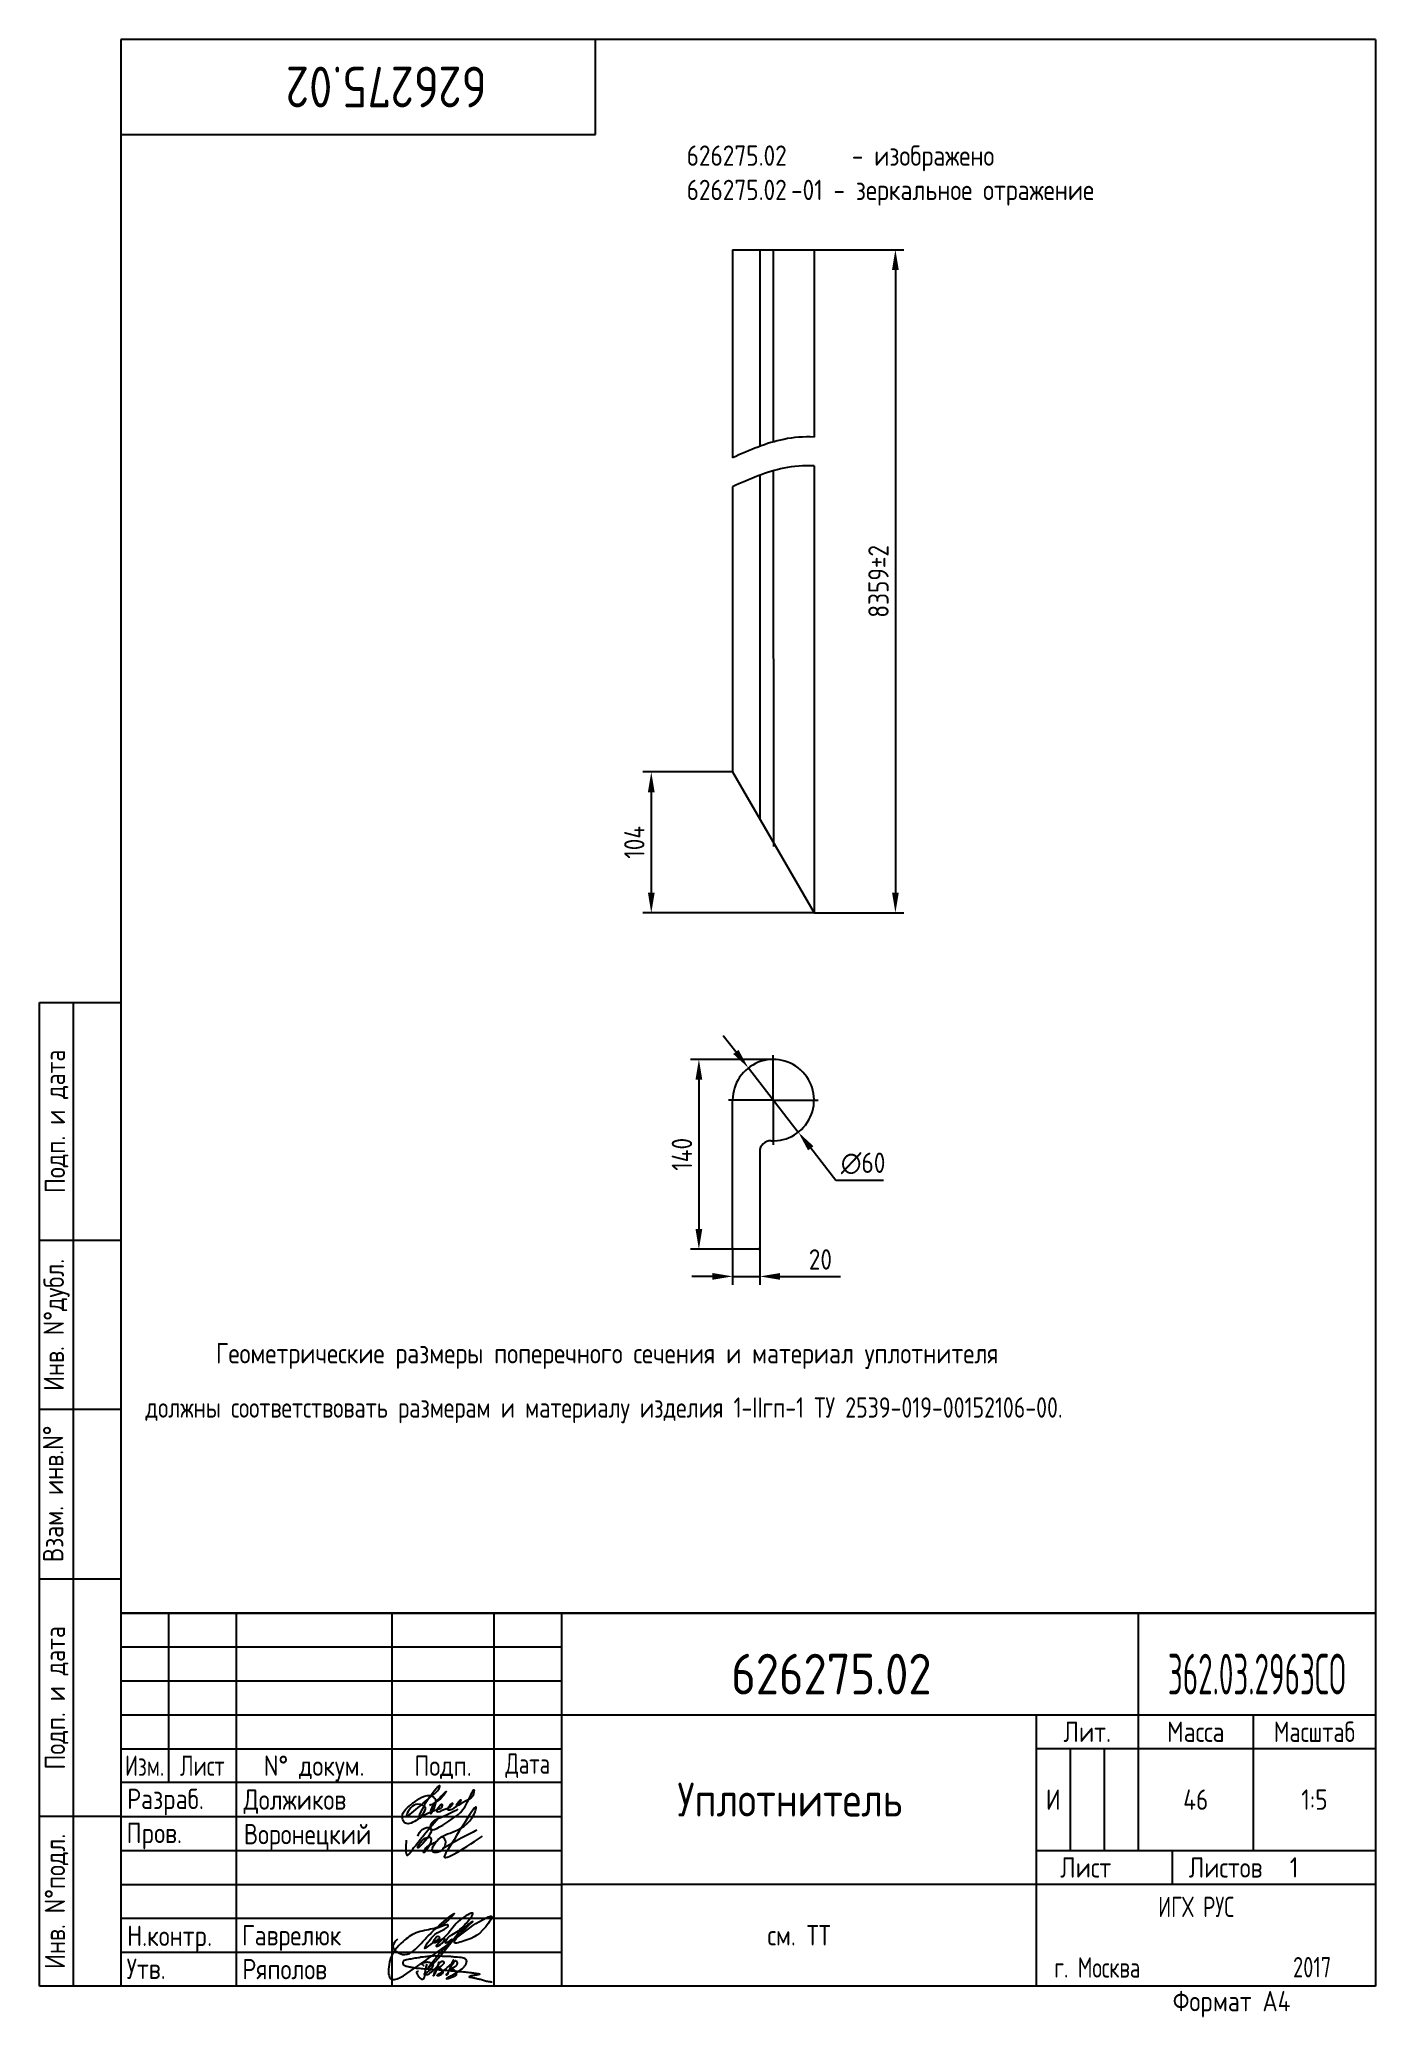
# Paper-space layout 'A4_protect' of a CAD drawing. Header units: millimetres. Extents: x 8 to 205, y 0 to 292.
# The model-space entities are those that its viewports show. They can reach past a viewport. Long polylines and large blocks are cut down to what shows.
import ezdxf
from ezdxf.enums import TextEntityAlignment as Align

# ---------------------------------------------------------------- set-up
doc = ezdxf.new("R2010")
doc.units = ezdxf.units.MM
doc.header["$LTSCALE"] = 0.5
doc.linetypes.add('CENTER', pattern=[50.8, 31.75, -6.35, 6.35, -6.35])
for name, color, linetype in [('Bord', 1, 'Continuous'), ('Cen', 5, 'CENTER'), ('Cont', 6, 'Continuous'), ('Dim', 7, 'Continuous'), ('Text', 3, 'Continuous'), ('Textb', 6, 'Continuous'), ('Vporti', 7, 'Continuous')]:
    doc.layers.add(name, color=color, linetype=linetype)
doc.layers.get('Vporti').freeze()
doc.styles.add('Style1', font='romans.shx', dxfattribs={"width": 0.8})
doc.dimstyles.new('Lin', dxfattribs={"dimtxt": 3, "dimasz": 3, "dimexe": 1.25, "dimexo": 0, "dimgap": 1, "dimtad": 1, "dimtoh": 1, "dimdec": 3, "dimtxsty": 'Style1', "dimcen": 2.5, "dimclrt": 3, "dimadec": 0, "dimazin": 0, "dimtfac": 1, "dimtdec": 3, "dimtmove": 0, "dimatfit": 3, "dimldrblk": 'DOT', "dimfxl": 1, "dimarcsym": 0})
doc.dimstyles.new('Lin2$3', dxfattribs={"dimscale": 2, "dimtxt": 3, "dimasz": 3, "dimexe": 1.25, "dimexo": 0, "dimgap": 1, "dimtad": 1, "dimtoh": 1, "dimdec": 3, "dimtxsty": 'Style1', "dimcen": 2.5, "dimclrt": 3, "dimadec": 0, "dimazin": 0, "dimtfac": 1, "dimtdec": 3, "dimtmove": 0, "dimatfit": 3, "dimldrblk": 'DOT', "dimfxl": 1, "dimarcsym": 0})

# ---------------------------------------------------------------- blocks, each defined once
blk = doc.blocks.new('A4')
at = {"layer": 'Bord'}
for p, q in [((20, 55), (85, 55)), ((20, 50), (85, 50)), ((20, 45), (85, 45)), ((160, 40), (160, 25)), ((165, 40), (165, 25)), ((20, 30), (85, 30)), ((20, 25), (85, 25)), ((20, 20), (85, 20)), ((20, 15), (85, 15)), ((20, 10), (85, 10))]:
    blk.add_line(p, q, dxfattribs=at)
at = {"layer": 'Cont'}
for p, q in [((205, 292), (20, 292)), ((20, 292), (20, 5)), ((90, 278), (90, 292)), ((205, 292), (205, 5)), ((20, 278), (90, 278)), ((8, 5), (8, 150)), ((8, 150), (20, 150)), ((13, 5), (13, 150)), ((8, 115), (20, 115)), ((20, 90), (8, 90)), ((20, 65), (8, 65)), ((205, 60), (20, 60)), ((20, 60), (205, 60)), ((27, 60), (27, 35)), ((37, 60), (37, 5)), ((60, 5), (60, 60)), ((75, 60), (75, 5)), ((85, 5), (85, 60)), ((170, 60), (170, 25)), ((85, 45), (205, 45)), ((155, 5), (155, 45)), ((187, 25), (187, 45)), ((20, 40), (85, 40)), ((205, 40), (155, 40)), ((85, 35), (20, 35)), ((20, 30), (8, 30)), ((155, 25), (205, 25)), ((175, 25), (175, 20)), ((205, 20), (85, 20)), ((20, 5), (8, 5)), ((205, 5), (20, 5))]:
    blk.add_line(p, q, dxfattribs=at)
at = {"layer": 'Text', "style": 'Style1', "width": 0.8}
for s, p in [('Подп. и дата', (10.5, 132.5)), ('Инв. N%%dдубл.', (10.5, 102.5)), ('Взам. инв.N%%d ', (10, 78.38)), ('Подп. и дата', (10.5, 47.5)), ('Инв. N%%dподл.', (10.5, 17.5))]:
    blk.add_text(s, height=3, rotation=90, dxfattribs=at).set_placement(p, align=Align.MIDDLE)
at = {"layer": 'Text', "style": 'Style1'}
for s, width, p in [('Лит.', 0.8, (162.5, 42.5)), ('Масса', 0.8, (178.5, 42.5)), ('Масштаб', 0.75, (196, 42.5)), ('Изм.', 0.7, (23.5, 37.5)), ('Лист', 0.7, (32, 37.5)), ('N%%d докум.', 0.8, (48.5, 37.5)), ('Подп.', 0.8, (67.5, 37.5)), ('Лист', 0.8, (162.27, 22.5)), ('Листов', 0.8, (182.9, 22.5))]:
    blk.add_text(s, height=3, dxfattribs=dict(at, width=width)).set_placement(p, align=Align.MIDDLE_CENTER)
at = {"layer": 'Text', "style": 'Style1', "width": 0.7}
for s, p in [('Дата', (80, 37.5)), ('ИГХ РУС', (178.57, 16.69))]:
    blk.add_text(s, height=3, dxfattribs=at).set_placement(p, align=Align.MIDDLE)
at = {"layer": 'Text', "style": 'Style1'}
for s, width, p in [('Разpаб.', 0.8, (20.92, 31.1)), ('Пpов.', 0.8, (20.84, 26.08)), ('Н.контp.', 0.8, (20.92, 10.92)), ('Утв.', 0.8, (20.84, 6.06)), ('г. Москва', 0.7, (157.64, 6.25)), ('Фоpмат А4', 0.8, (175.11, 1.29))]:
    blk.add_text(s, height=3, dxfattribs=dict(at, width=width)).set_placement(p)
for tag, p, width in [('ФИО', (39, 31), 0.8), ('ФИО', (39, 26), 0.8), ('ГОСТ_СОРТАМЕНТА', (98.19, 14), 0.8), ('ФИО', (39, 11), 0.8), ('ФИО', (39, 6), 0.8), ('2017', (192.85, 6.29), 0.7)]:
    blk.add_attdef(tag, p, '', height=3, dxfattribs=dict(at, width=width))
at = {"layer": 'Text', "style": 'Style1', "width": 0.8}
for tag, p in [('И', (157.49, 32.5)), ('700', (178.5, 32.5)), ('1:20', (196, 32.5))]:
    blk.add_attdef(tag, text='', height=3, dxfattribs=at).set_placement(p, align=Align.MIDDLE)
blk.add_attdef('Сборочный_чертеж', text='', height=3, dxfattribs=at).set_placement((120, 21.3), align=Align.CENTER)
for tag, p in [('1', (171.12, 22.5)), ('2', (193, 22.5))]:
    blk.add_attdef(tag, text='', height=3, dxfattribs=at).set_placement(p, align=Align.MIDDLE_CENTER)
blk.add_attdef('ЛИСТ', text='', height=3, dxfattribs=at).set_placement((85.99, 12.5), align=Align.MIDDLE_LEFT)
at = {"layer": 'Text', "style": 'Style1', "width": 0.7}
blk.add_attdef('%%OГОСТ_ТЕХ._ТРЕБОВАНИЙ', text='', height=3, dxfattribs=at).set_placement((98.19, 8), align=Align.BOTTOM_LEFT)
at = {"layer": 'Textb', "style": 'Style1', "width": 0.8}
blk.add_attdef('1234567', (81, 290), '', height=6, rotation=180, dxfattribs=at)
blk.add_attdef('1234567', (123.4, 48), '', height=6, dxfattribs=at)
for tag, height, p in [('123ХЯ', 6, (183.62, 48)), ('НАИМЕНОВАНИЕ', 5, (120, 30))]:
    blk.add_attdef(tag, text='', height=height, dxfattribs=at).set_placement(p, align=Align.CENTER)
blk = doc.blocks.new('ZNAK22')
at = {"layer": 'Text', "style": 'Style1', "width": 0.8}
for s, p in [(' - изображено', (21.01, 5.57)), ('-01 - зеркальное отражение', (13.64, 0.51))]:
    blk.add_text(s, height=3, dxfattribs=at).set_placement(p)
for p in [(13.01, 5.57), (13.01, 0.51)]:
    blk.add_attdef('000000', text='', height=3, dxfattribs=at).set_placement(p, align=Align.RIGHT)
blk = doc.blocks.new('*D33')
at = {"layer": 'Defpoints', "color": 0, "transparency": 16777216}
for p in [(3669.1, 380.7), (3614.2, 240.7), (3640.1, 240.7)]:
    blk.add_point(p, dxfattribs=at)
at = {"layer": 'Dim', "color": 0, "lineweight": -2, "transparency": 16777216}
for p, q in [((3669.1, 380.7), (3607.9, 380.7)), ((3614.2, 365.7), (3614.2, 255.7)), ((3640.1, 240.7), (3607.9, 240.7))]:
    blk.add_line(p, q, dxfattribs=at)
at = {"layer": 'Dim', "color": 0, "transparency": 16777216}
for points in [[(3611.7, 365.7), (3616.7, 365.7), (3614.2, 380.7)], [(3611.7, 255.7), (3616.7, 255.7), (3614.2, 240.7)]]:
    blk.add_solid(points, dxfattribs=at)
at = {"layer": 'Dim', "color": 3, "transparency": 16777216, "insert": (3601.7, 310.7), "char_height": 15, "attachment_point": 5, "rotation": 90, "style": 'Style1'}
blk.add_mtext('140', dxfattribs=at)
blk = doc.blocks.new('_Dot')
at = {"color": 0, "linetype": 'ByBlock', "lineweight": -2}
blk.add_line((-0.5, 0), (-1, 0), dxfattribs=at)
at = {"color": 0, "linetype": 'ByBlock', "const_width": 0.5}
blk.add_lwpolyline([(-0.25, 0, 1), (0.25, 0, 1)], format="xyb", close=True, dxfattribs=at)
blk = doc.blocks.new('*D34')
at = {"layer": 'Defpoints', "color": 0, "transparency": 16777216}
for p in [(3639.1, 241.7), (3659.1, 241.7), (3659.1, 220.7)]:
    blk.add_point(p, dxfattribs=at)
at = {"layer": 'Dim', "color": 0, "lineweight": -2, "transparency": 16777216}
for p, q in [((3639.1, 241.7), (3639.1, 214.5)), ((3659.1, 241.7), (3659.1, 214.5)), ((3624.1, 220.7), (3609.1, 220.7)), ((3639.1, 220.7), (3659.1, 220.7)), ((3674.1, 220.7), (3718.5, 220.7))]:
    blk.add_line(p, q, dxfattribs=at)
at = {"layer": 'Dim', "color": 0, "transparency": 16777216}
for points in [[(3624.1, 223.2), (3624.1, 218.2), (3639.1, 220.7)], [(3674.1, 223.2), (3674.1, 218.2), (3659.1, 220.7)]]:
    blk.add_solid(points, dxfattribs=at)
at = {"layer": 'Dim', "color": 3, "transparency": 16777216, "insert": (3703.8, 233.2), "char_height": 15, "attachment_point": 5, "style": 'Style1'}
blk.add_mtext('20', dxfattribs=at)
blk = doc.blocks.new('*D35')
at = {"layer": 'Defpoints', "color": 0, "transparency": 16777216}
for p in [(3650.7, 374.4), (3687.5, 327)]:
    blk.add_point(p, dxfattribs=at)
at = {"layer": 'Dim', "color": 0, "lineweight": -2, "transparency": 16777216}
for p, q in [((3641.5, 386.2), (3632.2, 398)), ((3650.7, 374.4), (3687.5, 327)), ((3715.1, 291.5), (3696.7, 315.2)), ((3750.4, 291.5), (3715.1, 291.5))]:
    blk.add_line(p, q, dxfattribs=at)
at = {"layer": 'Dim', "color": 0, "transparency": 16777216}
for points in [[(3643.4, 387.7), (3639.5, 384.7), (3650.7, 374.4)], [(3698.7, 316.7), (3694.7, 313.6), (3687.5, 327)]]:
    blk.add_solid(points, dxfattribs=at)
at = {"layer": 'Dim', "color": 3, "transparency": 16777216, "insert": (3735.3, 304), "char_height": 15, "attachment_point": 5, "style": 'Style1'}
blk.add_mtext('∅60', dxfattribs=at)
blk = doc.blocks.new('*D36')
at = {"layer": 'Defpoints', "color": 0, "transparency": 16777216}
for p in [(3699.1, 977.6), (3699.1, 488.7), (3759.1, 488.7)]:
    blk.add_point(p, dxfattribs=at)
at = {"layer": 'Dim', "color": 0, "lineweight": -2, "transparency": 16777216}
for p, q in [((3699.1, 977.6), (3765.3, 977.6)), ((3759.1, 962.6), (3759.1, 503.7)), ((3699.1, 488.7), (3765.3, 488.7))]:
    blk.add_line(p, q, dxfattribs=at)
at = {"layer": 'Dim', "color": 0, "transparency": 16777216}
for points in [[(3756.6, 962.6), (3761.6, 962.6), (3759.1, 977.6)], [(3756.6, 503.7), (3761.6, 503.7), (3759.1, 488.7)]]:
    blk.add_solid(points, dxfattribs=at)
at = {"layer": 'Dim', "color": 3, "transparency": 16777216, "insert": (3746.6, 733.1), "char_height": 15, "attachment_point": 5, "rotation": 90, "style": 'Style1'}
blk.add_mtext('8359±2', dxfattribs=at)
blk = doc.blocks.new('*D39')
at = {"layer": 'Defpoints', "color": 0, "transparency": 16777216}
for p in [(3639.1, 592.6), (3579.1, 488.7), (3699.1, 488.7)]:
    blk.add_point(p, dxfattribs=at)
at = {"layer": 'Dim', "color": 0, "lineweight": -2, "transparency": 16777216}
for p, q in [((3639.1, 592.6), (3572.8, 592.6)), ((3579.1, 577.6), (3579.1, 503.7)), ((3699.1, 488.7), (3572.8, 488.7))]:
    blk.add_line(p, q, dxfattribs=at)
at = {"layer": 'Dim', "color": 0, "transparency": 16777216}
for points in [[(3576.6, 577.6), (3581.6, 577.6), (3579.1, 592.6)], [(3576.6, 503.7), (3581.6, 503.7), (3579.1, 488.7)]]:
    blk.add_solid(points, dxfattribs=at)
at = {"layer": 'Dim', "color": 3, "transparency": 16777216, "insert": (3566.6, 540.7), "char_height": 15, "attachment_point": 5, "rotation": 90, "style": 'Style1'}
blk.add_mtext('104', dxfattribs=at)

msp = doc.modelspace()

# ---------------------------------------------------------------- linework, layer by layer
at = {"layer": 'Bord'}
for points in [[(3699.0859, 839.5008), (3691.5473, 839.7344), (3671.1031, 838.3944), (3651.5775, 829.773), (3639.0859, 824.1644)], [(3699.0859, 818.1961), (3691.5473, 818.4297), (3671.1031, 817.0897), (3651.5775, 808.4683), (3639.0859, 802.8597)]]:
    msp.add_open_spline(points, degree=3, knots=[68.406800245, 68.406800245, 68.406800245, 68.406800245, 91.579610824, 132.018810912, 132.018810912, 132.018810912, 132.018810912], dxfattribs=at)
at = {"layer": 'Cen'}
for p, q in [((3669.0827, 977.5841), (3669.086, 835.9216)), ((3669.0865, 814.6171), (3669.0929, 537.6739)), ((3669.0859, 350.6841), (3669.0859, 383.6841)), ((3669.0859, 350.6841), (3636.0859, 350.6841)), ((3669.0859, 350.6841), (3702.0859, 350.6841)), ((3669.0859, 350.6841), (3669.0859, 317.6841))]:
    msp.add_line(p, q, dxfattribs=at)
at = {"layer": 'Cont'}
for p, q in [((3639.0859, 977.5841), (3639.0859, 824.1644)), ((3639.0859, 977.5841), (3699.0859, 977.5841)), ((3659.0859, 977.5841), (3659.0859, 832.6067)), ((3699.0859, 977.5841), (3699.0859, 839.5008)), ((3699.0859, 818.1961), (3699.0859, 488.7123)), ((3639.0859, 802.8597), (3639.0859, 592.6354)), ((3659.0859, 811.302), (3659.0859, 557.9944)), ((3639.0859, 592.6354), (3699.0859, 488.7123)), ((3639.0859, 241.6841), (3639.0859, 350.6841)), ((3659.0859, 312.7367), (3659.0859, 241.6841)), ((3658.0859, 240.6841), (3640.0859, 240.6841))]:
    msp.add_line(p, q, dxfattribs=at)
for centre, radius, start, end in [((3669.0859, 350.6841), 30, 266.9830387, 180), ((3667.0859, 312.7367), 8, 86.9830387, 180), ((3640.0859, 241.6841), 1, 180, 270), ((3658.0859, 241.6841), 1, 270, 0)]:
    msp.add_arc(centre, radius, start, end, dxfattribs=at)
at = {"layer": 'Dim'}
msp.add_line((3699.0859, 488.7123), (3673.9006, 488.7123), dxfattribs=at)

# ---------------------------------------------------------------- dimensions: what is measured, and where the dimension line sits
dim = msp.add_linear_dim(base=(3759.0859, 488.7123), p1=(3699.0859, 977.5841), p2=(3699.0859, 488.7123), angle=90, text='8359±2', dimstyle='Lin', override={"dimscale": 5, "dimtp": 0.5, "dimarcsym": 1}, dxfattribs=at)
dim.commit()
dim.dimension.update_dxf_attribs({"geometry": '*D36', "text_midpoint": (3746.5859, 733.1482)})
for base, p1, p2, angle, override, picture, middle in [((3579.0859, 488.7123), (3639.0859, 592.6354), (3699.0859, 488.7123), 90, {"dimscale": 5, "dimdec": 0, "dimtp": 0.5, "dimarcsym": 1}, '*D39', (3566.5859, 540.6739)), ((3614.171, 240.6841), (3669.0859, 380.6841), (3640.0859, 240.6841), 90, {"dimscale": 5, "dimpost": '', "dimtp": 0.5, "dimarcsym": 1}, '*D33', (3601.671, 310.6841)), ((3659.0859, 220.7014), (3639.0859, 241.6841), (3659.0859, 241.6841), 0, {"dimscale": 5, "dimpost": '', "dimtp": 0.5, "dimarcsym": 1}, '*D34', (3703.8002, 233.2014))]:
    dim = msp.add_linear_dim(base=base, p1=p1, p2=p2, angle=angle, dimstyle='Lin', override=override, dxfattribs=at)
    dim.commit()
    dim.dimension.update_dxf_attribs({"geometry": picture, "text_midpoint": middle})
dim = msp.add_diameter_dim_2p(p1=(3650.6668, 374.3639), p2=(3687.5051, 327.0042), dimstyle='Lin2$3', override={"dimscale": 5, "dimpost": ''}, dxfattribs=at)
dim.commit()
dim.dimension.update_dxf_attribs({"geometry": '*D35', "text_midpoint": (3735.2766, 303.9844)})

psp = doc.layouts.new('A4_protect')

# ---------------------------------------------------------------- linework, layer by layer
at = {"layer": 'Cont'}
psp.add_line((205, 292), (205, 5), dxfattribs=at)
at = {"layer": 'Text'}
for points, knots in [([(69.68, 31.07), (68.92, 30.65), (67.6, 29.92), (65.73, 29.34), (65.41, 27.41), (70.33, 30.51), (70.66, 31.12), (72.08, 34.14), (72.04, 32.71), (71.17, 32.58), (68.97, 31.11), (70.29, 32.86), (69.76, 31.35), (67.23, 30.24), (69.12, 32.41), (68.58, 31.21), (67.85, 31.24), (65.98, 30), (67.32, 32.26), (67.44, 31.17), (65.53, 30.72), (64.26, 29.89), (62.12, 28.54), (61.07, 30.27), (62.57, 31.69), (63.98, 32.65), (65.26, 33.29), (66.22, 32.88), (66.63, 31.89), (65.33, 29.57), (66.03, 31.86), (66.63, 32.31), (68.28, 34.12), (67.29, 32.67), (66.56, 32.13), (65.76, 31.74), (65.51, 31.61)], [0, 0, 0, 0, 2.703743, 4.672825, 5.02799, 7.955933, 13.437489, 13.883188, 14.189441, 16.413959, 17.478513, 18.47964, 18.959294, 20.910841, 22.003091, 22.470554, 23.533771, 24.710748, 26.01626, 26.201331, 27.488187, 30.382065, 32.258784, 33.069724, 35.439902, 37.010787, 38.612861, 39.32109, 39.818865, 41.83144, 42.782113, 44.494961, 45.867914, 46.467245, 48.290622, 49.101188, 49.101188, 49.101188, 49.101188]), ([(64.03, 30.28), (64.45, 31.2), (64.99, 32.38), (67.25, 34.95), (66.8, 33.78), (65.3, 32.75), (61.09, 28.64), (62.74, 31.39), (63.72, 32.07), (65.29, 31.38), (64.65, 30.57), (64.13, 29.88), (63.97, 30.15), (64.01, 30.24), (64.03, 30.28)], [0, 0, 0, 0, 4.062617, 5.226919, 5.800291, 6.663227, 11.774431, 12.938639, 14.11351, 15.354081, 16.396133, 16.918576, 17.03251, 17.182794, 17.182794, 17.182794, 17.182794]), ([(63.76, 27.09), (63.92, 27.47), (64.24, 28.22), (66.74, 28.78), (64.93, 26.33), (63.42, 25), (64.47, 26.99), (66.61, 27.06), (64.14, 23.76), (65.2, 25.97), (66.37, 25.87), (67.34, 27.37), (68.18, 26), (67.34, 24.66), (65.31, 24.66), (66.89, 27.06), (69.3, 27.73), (71.67, 29.01), (73.16, 33.44), (69.38, 26.91), (66.71, 22.77), (70.18, 25.04), (73.32, 27.09)], [0, 0, 0, 0, 1.213353, 2.399709, 5.497648, 5.861317, 7.611627, 8.43806, 10.837371, 11.583123, 13.461301, 14.534506, 15.162086, 17.217848, 17.944717, 20.123775, 21.948027, 26.460707, 27.144718, 34.52243, 35.159468, 41.304292, 41.304292, 41.304292, 41.304292]), ([(62.07, 26.53), (62.03, 26.08), (61.97, 25.42), (62.12, 23.88), (63.46, 25.78), (64.59, 27.21), (65.97, 28.82), (66.77, 29.76)], [0, 0, 0, 0, 1.523947, 2.237958, 3.351836, 5.856423, 9.374056, 9.374056, 9.374056, 9.374056]), ([(72.5, 27.98), (71.73, 27.59), (70.01, 26.72), (68.34, 25.77), (67.42, 25.24)], [0, 0, 0, 0, 2.587978, 5.77327, 5.77327, 5.77327, 5.77327]), ([(60.81, 11.91), (60.47, 11.6), (59.59, 10.79), (61.98, 8.93), (65.12, 12.19), (66.61, 13.8), (69.5, 16.02), (67.6, 13.94), (66.19, 13.42), (63.49, 13.03), (61.19, 11.37), (59.46, 9.33), (59.31, 4.81), (65.46, 9.18), (69.22, 11.79), (72.5, 14.49), (75.17, 15.62), (72.85, 12.29), (71.56, 11.97), (68.25, 10.91), (70.51, 13.34), (72.58, 15.06), (69.89, 13.25), (68.79, 11.15), (64.01, 6.03), (66.61, 9.51), (69.72, 12.73), (67.59, 10.93), (68.14, 12.26), (69.3, 12.79), (70.49, 13.64), (72.75, 16.49), (69.13, 14.38), (68.83, 13.07), (65.79, 10.47), (67.4, 11.17), (68.01, 12.39), (66.95, 11.61), (65.65, 11.08), (66.7, 12.73), (67.06, 12.01), (65.99, 11.55), (64.18, 9.8), (65.67, 12.04), (66.59, 12.99), (67.74, 13.31), (68.7, 14.35), (67.45, 13.86), (66.41, 13.46)], [0, 0, 0, 0, 1.17994, 3.087717, 5.863103, 12.338328, 12.854096, 14.088578, 16.834551, 19.302558, 21.570562, 25.210018, 27.650956, 31.348291, 40.129863, 44.562748, 45.223917, 46.979401, 51.214655, 52.099288, 55.323111, 56.227801, 58.471865, 60.028126, 65.752911, 68.466223, 71.038525, 71.934922, 72.780229, 73.495807, 76.028152, 77.999346, 80.11892, 83.1954, 85.334448, 86.270878, 87.060466, 88.110212, 88.803314, 89.989889, 90.197567, 90.706974, 92.884587, 94.19917, 96.055742, 97.375783, 97.753899, 99.636325, 99.636325, 99.636325, 99.636325]), ([(64.74, 7.99), (64.69, 8), (64.61, 8.03), (64.51, 8.12), (64.42, 8.19), (64.36, 8.31), (64.44, 8.39), (64.56, 8.46), (64.73, 8.51), (64.93, 8.54), (65.17, 8.57), (65.39, 8.54), (65.62, 8.49), (65.82, 8.4), (66.02, 8.25), (66.03, 8.04), (65.95, 7.88), (65.85, 7.72), (65.74, 7.56), (65.6, 7.4), (65.47, 7.24), (65.32, 7.14), (65.2, 7.04), (65.06, 6.98), (64.92, 6.92), (64.81, 6.86), (64.73, 6.83), (64.69, 6.77), (64.76, 6.72), (64.84, 6.71), (64.97, 6.69), (65.12, 6.69), (65.29, 6.74), (65.49, 6.81), (65.67, 6.96), (65.83, 7.13), (66.01, 7.27), (66.16, 7.43), (66.31, 7.55), (66.41, 7.66), (66.5, 7.76), (66.64, 7.91), (66.76, 8.15), (66.86, 8.3), (66.92, 8.58), (66.8, 8.28), (66.77, 8.06), (66.61, 7.71), (66.52, 7.43), (66.43, 7.19), (66.32, 6.93), (66.24, 6.74), (66.03, 6.39), (66.19, 6.79), (66.28, 7.07), (66.45, 7.36), (66.58, 7.62), (66.65, 7.81), (66.76, 8.02), (66.89, 8.2), (66.97, 8.37), (67.09, 8.5), (67.22, 8.66), (67.42, 8.72), (67.59, 8.65), (67.65, 8.49), (67.6, 8.32), (67.47, 8.13), (67.27, 7.99), (67.12, 7.84), (66.97, 7.78), (66.88, 7.74), (66.69, 7.71), (66.92, 7.69), (67.05, 7.62), (67.22, 7.55), (67.32, 7.41), (67.42, 7.29), (67.46, 7.16), (67.46, 6.99), (67.37, 6.82), (67.2, 6.68), (66.98, 6.56), (66.8, 6.48), (66.59, 6.54), (66.7, 6.72), (66.85, 6.78), (67.02, 6.89), (67.18, 6.98), (67.31, 7.08), (67.43, 7.15), (67.52, 7.23), (67.62, 7.3), (67.72, 7.39), (67.85, 7.49), (68.03, 7.64), (68.22, 7.81), (68.4, 7.99), (68.55, 8.11), (68.69, 8.23), (68.77, 8.36), (68.89, 8.46), (68.99, 8.59), (69.05, 8.7), (69.06, 8.89), (68.91, 8.7), (68.85, 8.56), (68.75, 8.31), (68.67, 8.08), (68.57, 7.84), (68.5, 7.6), (68.4, 7.4), (68.3, 7.17), (68.24, 6.96), (68.17, 6.76), (68.13, 6.65), (67.96, 6.61), (68.19, 6.95), (68.32, 7.16), (68.5, 7.49), (68.62, 7.7), (68.75, 7.94), (68.91, 8.22), (69.04, 8.51), (69.18, 8.69), (69.36, 8.8), (69.52, 8.63), (69.57, 8.43), (69.56, 8.24), (69.51, 8.07), (69.4, 7.95), (69.26, 7.84), (69.1, 7.73), (68.94, 7.65), (68.78, 7.61), (68.68, 7.59), (68.46, 7.6), (68.64, 7.56), (68.72, 7.52), (68.84, 7.5), (68.96, 7.45), (69.09, 7.43), (69.19, 7.34), (69.27, 7.24), (69.35, 7.13), (69.4, 7.01), (69.44, 6.88), (69.45, 6.75), (69.43, 6.61), (69.32, 6.5), (69.17, 6.39), (68.97, 6.35), (68.76, 6.27), (68.54, 6.17), (68.28, 6.1), (68.14, 6.06), (67.99, 6.04), (68.09, 6.2), (68.18, 6.26), (68.39, 6.4), (68.63, 6.5), (68.9, 6.66), (69.12, 6.78), (69.27, 6.85), (69.41, 6.94), (69.56, 7.05), (69.78, 7.2), (70.05, 7.38), (70.31, 7.56), (70.54, 7.74), (70.67, 7.91), (70.8, 8.06), (70.87, 8.22), (70.94, 8.36), (70.99, 8.54), (71.02, 8.75), (70.78, 9.1), (70.24, 9.21), (69.66, 9.25), (69.14, 9.28), (68.63, 9.35), (68.14, 9.37), (67.67, 9.36), (67.24, 9.4), (66.85, 9.4), (66.53, 9.43), (66.22, 9.45), (65.88, 9.43), (65.54, 9.41), (65.18, 9.35), (64.79, 9.29), (64.43, 9.28), (64.1, 9.23), (63.75, 9.14), (63.35, 9.15), (62.95, 8.99), (62.53, 8.97), (62.15, 8.86), (61.82, 8.81), (61.6, 8.67), (61.54, 8.44), (61.59, 8.22), (61.83, 8), (62.16, 7.95), (62.57, 7.82), (63.05, 7.77), (63.5, 7.67), (63.92, 7.63), (64.29, 7.63), (64.68, 7.56), (65.25, 7.55), (65.82, 7.45), (66.48, 7.48), (67.1, 7.38), (67.7, 7.33), (68.3, 7.33), (68.89, 7.24), (69.56, 7.17), (70.21, 7.16), (70.73, 7.08), (71.18, 7.04), (71.6, 7.02), (71.98, 6.94), (72.3, 6.9), (72.58, 6.86), (72.75, 6.85), (72.99, 6.75), (72.75, 6.68), (72.58, 6.64), (72.28, 6.6), (71.94, 6.54), (71.67, 6.53), (71.22, 6.36), (71.79, 6.29), (72.11, 6.21), (72.65, 6.09), (73.18, 5.97), (73.74, 5.77), (74.21, 5.7), (74.55, 5.65), (74.68, 5.63), (74.75, 5.62)], [0, 0, 0, 0, 0.153866, 0.270441, 0.388867, 0.510533, 0.592156, 0.71333, 0.90842, 1.11344, 1.349254, 1.61246, 1.782219, 2.047249, 2.291879, 2.451528, 2.651081, 2.806158, 3.017979, 3.227348, 3.462381, 3.633009, 3.75766, 3.920516, 4.080796, 4.214529, 4.291786, 4.349969, 4.397594, 4.50822, 4.594826, 4.799244, 4.954392, 5.128468, 5.437537, 5.632649, 5.842485, 6.094987, 6.293219, 6.410959, 6.551192, 6.687808, 7.022147, 7.294342, 7.425356, 7.52079, 7.946481, 8.313051, 8.59833, 8.833695, 9.090496, 9.427695, 9.601191, 9.883219, 10.093306, 10.673943, 10.798776, 10.974628, 11.287247, 11.486184, 11.648652, 11.848902, 12.027194, 12.25348, 12.40059, 12.537783, 12.716293, 12.91523, 13.208551, 13.438489, 13.549668, 13.67779, 13.77127, 13.930001, 14.029091, 14.272112, 14.434836, 14.547084, 14.739051, 14.830983, 15.061241, 15.268922, 15.500489, 15.788979, 15.879568, 16.024283, 16.221854, 16.418714, 16.593102, 16.783247, 16.91018, 17.018213, 17.135263, 17.278205, 17.430482, 17.620087, 17.979626, 18.191789, 18.388716, 18.565718, 18.714854, 18.857929, 19.039974, 19.171375, 19.283034, 19.400085, 19.618058, 19.882245, 20.150781, 20.377854, 20.649532, 20.89723, 21.042543, 21.40016, 21.557817, 21.667145, 21.752781, 21.926256, 22.412297, 22.813145, 22.961412, 23.171289, 23.607257, 23.940428, 24.110007, 24.291214, 24.48084, 24.697609, 24.904078, 25.034245, 25.218018, 25.407651, 25.573473, 25.787447, 25.930292, 26.051316, 26.18846, 26.285312, 26.406799, 26.52425, 26.630463, 26.793722, 26.898606, 27.029313, 27.171012, 27.314101, 27.419918, 27.580557, 27.709367, 27.829268, 28.024364, 28.266961, 28.41242, 28.705761, 28.989137, 29.187748, 29.233768, 29.332802, 29.529535, 29.667094, 30.039923, 30.332117, 30.61061, 30.769982, 30.856778, 31.109923, 31.313488, 31.656425, 32.066331, 32.296628, 32.49714, 32.710276, 32.891468, 33.014834, 33.177747, 33.444503, 33.618009, 34.409008, 34.914636, 35.419802, 35.95397, 36.458179, 36.88069, 37.388403, 37.738353, 38.034261, 38.353468, 38.693154, 39.037638, 39.391136, 39.787481, 40.203773, 40.488977, 40.784975, 41.26625, 41.668005, 42.070065, 42.499388, 42.869834, 43.079573, 43.213439, 43.554591, 43.717296, 44.153724, 44.506336, 45.019111, 45.587859, 45.90191, 46.270392, 46.703958, 47.093115, 47.952647, 48.44014, 49.079253, 49.808223, 50.268654, 50.851051, 51.604831, 52.298429, 52.776925, 53.1907, 53.661988, 54.042386, 54.348524, 54.616841, 54.853814, 54.983777, 55.126096, 55.333328, 55.613101, 56.008732, 56.315809, 56.59982, 56.87931, 57.399251, 57.889617, 58.432507, 59.066698, 59.660314, 59.862668, 60.07277, 60.07277, 60.07277, 60.07277]), ([(63.88, 7.15), (63.83, 7.14), (63.74, 7.13), (63.63, 7.1), (63.5, 7), (63.64, 6.87), (63.71, 6.73), (63.83, 6.55), (63.96, 6.34), (64.14, 6.16), (64.28, 6.06), (64.43, 6.02), (64.59, 6.05), (64.71, 6.16), (64.78, 6.41), (64.82, 6.69), (64.88, 7.02), (64.92, 7.29), (64.95, 7.54), (65.04, 7.81), (65.07, 8.05), (65.11, 8.21), (65.13, 8.26)], [0, 0, 0, 0, 0.15847, 0.269731, 0.363591, 0.555514, 0.688037, 0.848606, 1.204359, 1.433632, 1.58673, 1.729549, 1.880686, 2.057874, 2.19169, 2.63505, 2.928153, 3.184121, 3.441863, 3.696117, 4.025873, 4.178055, 4.178055, 4.178055, 4.178055])]:
    psp.add_open_spline(points, degree=3, knots=knots, dxfattribs=at)

# ---------------------------------------------------------------- block references
ref = psp.add_blockref('A4', (0, 0))
ref.add_attrib('ФИО', 'Должиков', (38.08, 31), dxfattribs={"layer": 'Text', "height": 3, "style": 'Style1', "width": 0.8})
ref.add_attrib('ФИО', 'Воронецкий', (38.13, 25.91), dxfattribs={"layer": 'Text', "height": 3, "style": 'Style1', "width": 0.8})
ref.add_attrib('ФИО', 'Гаврелюк', (37.85, 11), dxfattribs={"layer": 'Text', "height": 3, "style": 'Style1', "width": 0.8})
ref.add_attrib('ФИО', 'Ряполов', (37.91, 6), dxfattribs={"layer": 'Text', "height": 3, "style": 'Style1', "width": 0.8})
ref.add_attrib('123ХЯ', '362.03.2963СО', dxfattribs={"layer": 'Textb', "height": 6, "style": 'Style1', "width": 0.5}).set_placement((187.5, 48), align=Align.CENTER)
ref.add_attrib('1234567', '626275.02', (110, 48), dxfattribs={"layer": 'Textb', "height": 6, "style": 'Style1', "width": 0.8})
ref.add_attrib('НАИМЕНОВАНИЕ', 'Уплотнитель ', dxfattribs={"layer": 'Textb', "height": 5, "style": 'Style1', "width": 0.8}).set_placement((120, 30), align=Align.CENTER)
ref.add_attrib('ЛИСТ', 'см. ТТ', dxfattribs={"layer": 'Text', "height": 3, "style": 'Style1', "width": 0.8}).set_placement((120, 12.5), align=Align.MIDDLE_CENTER)
ref.add_attrib('И', 'И', dxfattribs={"layer": 'Text', "height": 3, "style": 'Style1', "width": 0.8}).set_placement((157.49, 32.5), align=Align.MIDDLE)
ref.add_attrib('700', '46', dxfattribs={"layer": 'Text', "height": 3, "style": 'Style1', "width": 0.8}).set_placement((178.5, 32.5), align=Align.MIDDLE)
ref.add_attrib('1:20', '1:5', dxfattribs={"layer": 'Text', "height": 3, "style": 'Style1', "width": 0.8}).set_placement((196, 32.5), align=Align.MIDDLE)
ref.add_attrib('2', '1', dxfattribs={"layer": 'Text', "height": 3, "style": 'Style1', "width": 0.8}).set_placement((193, 22.5), align=Align.MIDDLE_CENTER)
ref.add_attrib('200', '2017', (192.85, 6.29), dxfattribs={"layer": 'Text', "height": 3, "style": 'Style1', "width": 0.7})
ref.add_attrib('1234567', '626275.02', (73.86, 288), dxfattribs={"layer": 'Textb', "height": 6, "rotation": 180, "style": 'Style1', "width": 0.8})
at = {"layer": 'Cont'}
ref = psp.add_blockref('ZNAK22', (105.18, 267.82), dxfattribs=at)
ref.add_attrib('000000', '626275.02', dxfattribs={"layer": 'Text', "height": 3, "style": 'Style1', "width": 0.8}).set_placement((118.19, 268.33), align=Align.RIGHT)
ref.add_attrib('000000', '626275.02', dxfattribs={"layer": 'Text', "height": 3, "style": 'Style1', "width": 0.8}).set_placement((118.19, 273.39), align=Align.RIGHT)

# ---------------------------------------------------------------- texts
at = {"layer": 'Text', "style": 'Style1'}
for s, width, p in [('Геометрические размеры поперечного сечения и материал уплотнителя ', 0.8, (34, 96.81)), ('должны соответствовать размерам и материалу изделия 1-IIгп-1 ТУ 2539-019-00152106-00.', 0.75, (23.62, 88.81))]:
    psp.add_text(s, height=3, dxfattribs=dict(at, width=width)).set_placement(p)

# ---------------------------------------------------------------- viewports
at = {"layer": 'Vporti', "view_target_point": (3697.8494, 629.8584)}
psp.add_viewport(center=(121.96, 191.47), size=(69.98, 179.328), view_center_point=(0, 0), view_height=896.6384, dxfattribs=at)

doc.saveas('drawing.dxf')
